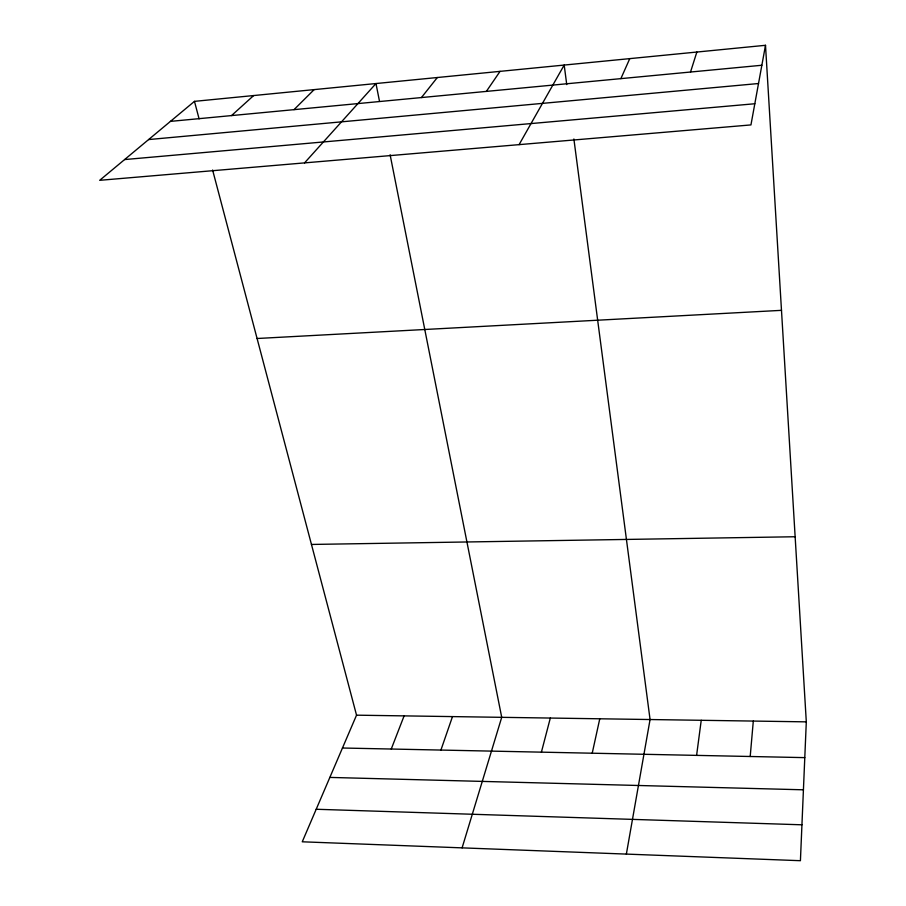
<?xml version="1.0" encoding="UTF-8"?>
<svg xmlns="http://www.w3.org/2000/svg" width="906" height="906" viewBox="0 0 906 906"><rect width="100%" height="100%" fill="white"/><g stroke="black" fill="none" stroke-linecap="round" stroke-linejoin="round"><path stroke-width="1.36" d="M765.502 45.3L750.949 124.915L99.694 180.317L194.473 101.359L765.502 45.3L806.306 721.856L800.417 860.7L302.253 841.799L356.534 715.174L212.604 170.022M750.202 756.499L753.305 721.063M696.601 755.378L701.233 720.293M626.363 854.098L650.066 719.534L573.883 138.98M592.218 753.214L599.772 718.786M541.403 752.15L550.327 718.05M462.105 847.857L501.72 717.326L390.112 154.767M690.519 72.027L696.861 52.038M440.916 750.066L452.49 716.601M391.256 749.036L404.11 715.876M620.87 78.629L629.772 58.63M519.081 144.643L564.189 65.062L566.748 84.598M486.375 91.393L500.055 71.359M421.426 97.565L437.338 77.52M304.552 162.887L375.979 83.545L379.512 101.359M294.008 109.649L314.144 89.615M231.528 115.583L253.657 95.549M170.453 121.381L761.855 65.255M148.607 139.569L758.515 83.522M124.609 159.569L754.823 103.748M257.089 338.504L781.493 310.339M311.46 544.449L795.14 536.748M356.534 715.174L806.306 721.856M342.457 748.016L804.788 757.631M329.852 777.416L803.429 789.806M316.194 809.262L801.946 824.8M194.473 101.359L199.094 118.867"/></g></svg>
